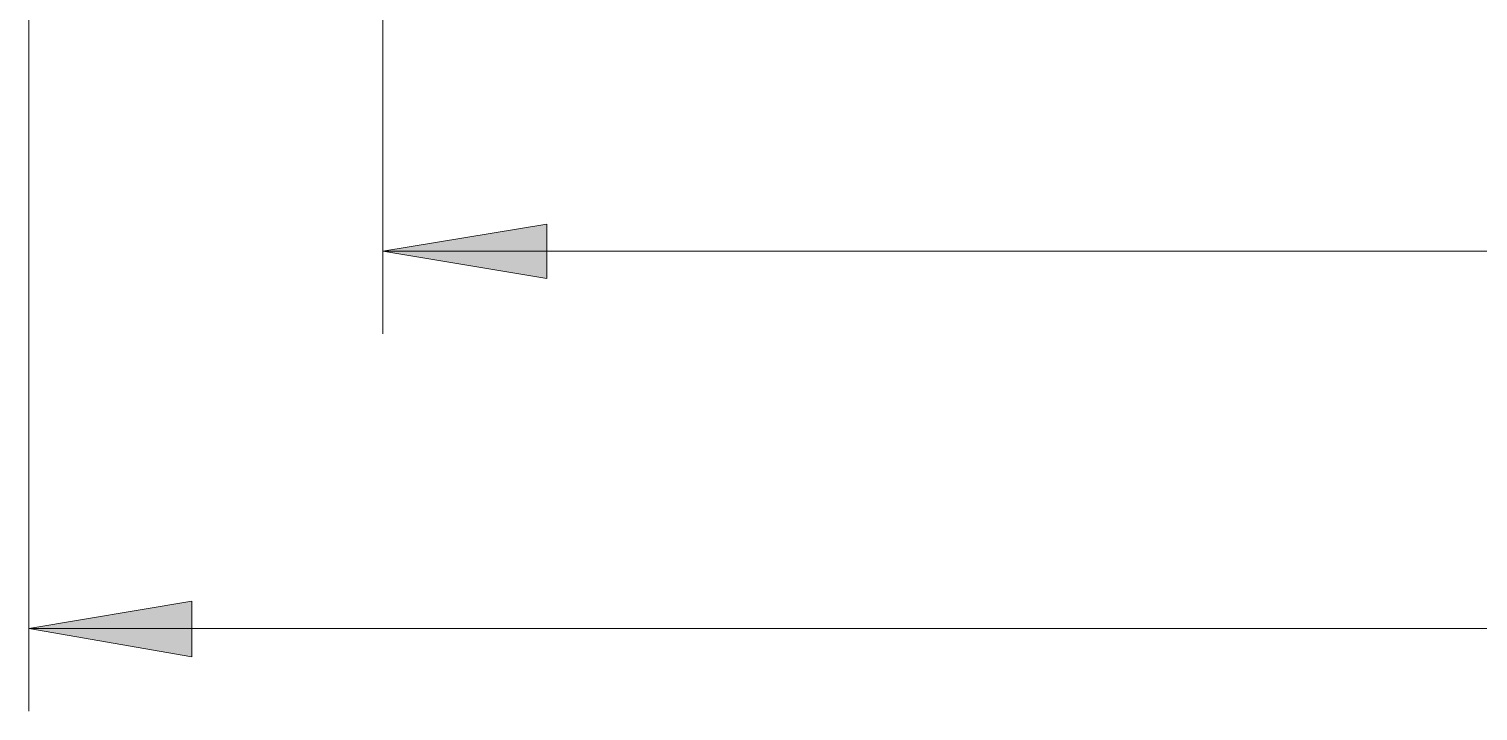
# Model space of a CAD drawing. Header units: inches. Extents: x 11 to 682, y 148 to 1119.
# Drawn here: x 143.3 to 213.8, y 222.8 to 256 of the extents above; entities that cross this region are included whole.
import ezdxf

# ---------------------------------------------------------------- set-up
doc = ezdxf.new("R2010")
doc.units = ezdxf.units.IN
doc.header["$MEASUREMENT"] = 0
doc.layers.add('图层 1', color=7, linetype='Continuous')

msp = doc.modelspace()

# ---------------------------------------------------------------- hatches: boundary and pattern name
at = {"layer": '图层 1', "true_color": 0xffffff}
for points in [[(160.5, 245.16), (168.48, 243.84), (168.48, 246.48)], [(143.28, 226.8), (151.2, 225.42), (151.2, 228.12)]]:
    msp.add_hatch(color=7, dxfattribs=at).paths.add_polyline_path(points)

# ---------------------------------------------------------------- linework, layer by layer
at = {"layer": '图层 1', "color": 7, "lineweight": 18, "true_color": 0xffffff}
for points in [[(143.28, 327.96), (143.28, 222.78)], [(160.5, 290.28), (160.5, 241.14)], [(160.5, 245.16), (249.54, 245.16)], [(143.28, 226.8), (249.54, 226.8)]]:
    msp.add_lwpolyline(points, dxfattribs=at)
at = {"layer": '图层 1', "lineweight": 0}
for points in [[(160.5, 245.16), (168.48, 243.84), (168.48, 246.48), (160.5, 245.16)], [(143.28, 226.8), (151.2, 225.42), (151.2, 228.12), (143.28, 226.8)]]:
    msp.add_lwpolyline(points, dxfattribs=at)

doc.saveas('drawing.dxf')
